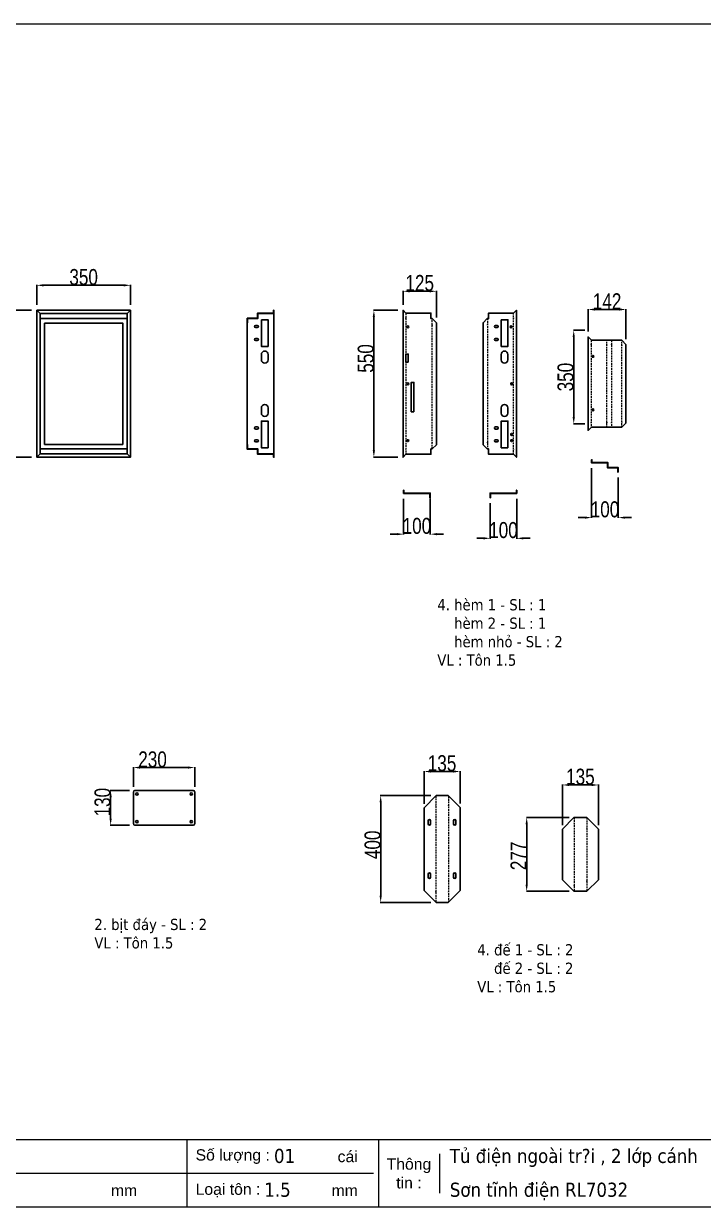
# Model space of a CAD drawing. Header units: inches. Extents: x 21 to 136330, y 8 to 58290.
# Drawn here: x 11163 to 13712, y 14680 to 19116 of the extents above; entities that cross this region are included whole.
import ezdxf
from ezdxf.enums import TextEntityAlignment as Align

# ---------------------------------------------------------------- set-up
doc = ezdxf.new("R2010")
doc.units = ezdxf.units.IN
doc.header["$MEASUREMENT"] = 0
doc.linetypes.add('HIDDEN', pattern=[9.525, 6.35, -3.175])
doc.layers.add('0 TĂNG CỨNG', color=7, linetype='Continuous', lineweight=15)
doc.layers.add('@.0.DM. NÉT ĐỨT', color=8, linetype='HIDDEN', lineweight=9)
doc.layers.add('@.0.DM. NÉT CHÍNH', color=7, linetype='Continuous')
doc.layers.add('@.DM. ĐIỂM DẤU', color=1, linetype='Continuous')
doc.layers.add('@.DM. KÍCH THƯỚC', color=8, linetype='Continuous', transparency=0.2)
doc.layers.add('@.DM. KÍCH THƯỚC @ 1', color=8, linetype='Continuous', transparency=0.2)
doc.styles.add('ARIAL', font='arial.ttf')
doc.styles.add('Note Text (ISO)', font='tahoma.ttf')
doc.styles.add('roman', font='roman.shx', dxfattribs={"width": 0.8})
doc.styles.add('Tahoma (Input Text)', font='tahoma.ttf')
doc.dimstyles.new('Kích thước Duy Mạnh', dxfattribs={"dimtxt": 30, "dimasz": 25, "dimexe": 1.25, "dimexo": 20, "dimtad": 1, "dimdec": 1, "dimtxsty": 'roman', "dimcen": 2.5, "dimclrd": 8, "dimclre": 8, "dimclrt": 2, "dimadec": 0, "dimazin": 0, "dimtfac": 1, "dimtdec": 1, "dimtix": 1, "dimtmove": 0, "dimatfit": 3, "dimfxl": 1, "dimtfillclr": 1, "dimarcsym": 0})

# ---------------------------------------------------------------- blocks, each defined once
blk = doc.blocks.new('*D1386')
at = {"layer": '@.DM. KÍCH THƯỚC', "color": 8, "lineweight": -2, "transparency": 16777216}
for p, q in [((11574.7, 16255.7), (11574.7, 16329)), ((11804.7, 16255.7), (11804.7, 16329))]:
    blk.add_line(p, q, dxfattribs=at)
at = {"layer": '@.DM. KÍCH THƯỚC', "lineweight": -2, "transparency": 16777216}
blk.add_line((11599.7, 16327.8), (11779.7, 16327.8), dxfattribs=at)
at = {"layer": '@.DM. KÍCH THƯỚC', "transparency": 16777216}
for points in [[(11599.7, 16331.9), (11599.7, 16323.6), (11574.7, 16327.8)], [(11779.7, 16331.9), (11779.7, 16323.6), (11804.7, 16327.8)]]:
    blk.add_solid(points, dxfattribs=at)
at = {"layer": 'Defpoints', "color": 0, "transparency": 16777216}
for p in [(11804.7, 16327.8), (11574.7, 16235.7), (11804.7, 16235.7)]:
    blk.add_point(p, dxfattribs=at)
at = {"layer": '@.DM. KÍCH THƯỚC', "color": 2, "transparency": 16777216, "insert": (11593, 16388.4), "char_height": 60, "attachment_point": 1, "style": 'roman'}
blk.add_mtext('230', dxfattribs=at)
blk = doc.blocks.new('*D1387')
at = {"layer": '@.DM. KÍCH THƯỚC', "color": 8, "lineweight": -2, "transparency": 16777216}
for p, q in [((11560.7, 16241.7), (11488.2, 16241.7)), ((11560.7, 16111.7), (11488.2, 16111.7))]:
    blk.add_line(p, q, dxfattribs=at)
at = {"layer": '@.DM. KÍCH THƯỚC', "lineweight": -2, "transparency": 16777216}
blk.add_line((11489.5, 16216.7), (11489.5, 16136.7), dxfattribs=at)
at = {"layer": '@.DM. KÍCH THƯỚC', "transparency": 16777216}
for points in [[(11485.3, 16216.7), (11493.6, 16216.7), (11489.5, 16241.7)], [(11485.3, 16136.7), (11493.6, 16136.7), (11489.5, 16111.7)]]:
    blk.add_solid(points, dxfattribs=at)
at = {"layer": 'Defpoints', "color": 0, "transparency": 16777216}
for p in [(11580.7, 16241.7), (11489.5, 16111.7), (11580.7, 16111.7)]:
    blk.add_point(p, dxfattribs=at)
at = {"layer": '@.DM. KÍCH THƯỚC', "color": 2, "transparency": 16777216, "insert": (11428.8, 16144.5), "char_height": 60, "attachment_point": 1, "rotation": 90, "style": 'roman'}
blk.add_mtext('130', dxfattribs=at)
blk = doc.blocks.new('*D1390')
at = {"layer": '@.DM. KÍCH THƯỚC', "color": 8, "lineweight": -2, "transparency": 16777216}
for p, q in [((12565.8, 18041.5), (12475.1, 18041.5)), ((12565.8, 17491.1), (12475.1, 17491.1))]:
    blk.add_line(p, q, dxfattribs=at)
at = {"layer": '@.DM. KÍCH THƯỚC', "lineweight": -2, "transparency": 16777216}
blk.add_line((12476.4, 17516.1), (12476.4, 18016.5), dxfattribs=at)
at = {"layer": '@.DM. KÍCH THƯỚC', "transparency": 16777216}
for points in [[(12472.2, 18016.5), (12480.5, 18016.5), (12476.4, 18041.5)], [(12472.2, 17516.1), (12480.5, 17516.1), (12476.4, 17491.1)]]:
    blk.add_solid(points, dxfattribs=at)
at = {"layer": 'Defpoints', "color": 0, "transparency": 16777216}
for p in [(12476.4, 18041.5), (12585.8, 18041.5), (12585.8, 17491.1)]:
    blk.add_point(p, dxfattribs=at)
at = {"layer": '@.DM. KÍCH THƯỚC', "color": 2, "transparency": 16777216, "insert": (12415.7, 17807.5), "char_height": 60, "attachment_point": 1, "rotation": 90, "style": 'roman'}
blk.add_mtext('550', dxfattribs=at)
blk = doc.blocks.new('*U394')
at = {"layer": '@.0.DM. NÉT CHÍNH', "color": 0}
blk.add_circle((0, 0), 3.5, dxfattribs=at)
blk = doc.blocks.new('*U395')
at = {"layer": '@.0.DM. NÉT CHÍNH', "color": 0, "linetype": 'ByBlock', "lineweight": -2, "transparency": 16777216}
blk.add_blockref('*U394', (0, 0), dxfattribs=at)
blk = doc.blocks.new('*U396')
at = {"layer": '@.0.DM. NÉT CHÍNH', "color": 0}
blk.add_circle((0, 0), 3.5, dxfattribs=at)
blk = doc.blocks.new('*U397')
at = {"layer": '@.0.DM. NÉT CHÍNH', "color": 0, "linetype": 'ByBlock', "lineweight": -2, "transparency": 16777216}
blk.add_blockref('*U396', (0, 0), dxfattribs=at)
blk = doc.blocks.new('*U398')
at = {"layer": '@.0.DM. NÉT CHÍNH', "color": 0}
blk.add_circle((0, 0), 3.5, dxfattribs=at)
blk = doc.blocks.new('*U399')
at = {"layer": '@.0.DM. NÉT CHÍNH', "color": 0, "linetype": 'ByBlock', "lineweight": -2, "transparency": 16777216}
blk.add_blockref('*U398', (0, 0), dxfattribs=at)
blk = doc.blocks.new('*U400')
at = {"layer": '@.0.DM. NÉT CHÍNH', "color": 0}
blk.add_circle((0, 0), 3.5, dxfattribs=at)
blk = doc.blocks.new('*U401')
at = {"layer": '@.0.DM. NÉT CHÍNH', "color": 0, "linetype": 'ByBlock', "lineweight": -2, "transparency": 16777216}
blk.add_blockref('*U400', (0, 0), dxfattribs=at)
blk = doc.blocks.new('*U402')
at = {"layer": '@.0.DM. NÉT CHÍNH', "color": 0}
blk.add_circle((0, 0), 3.5, dxfattribs=at)
blk = doc.blocks.new('*U403')
at = {"layer": '@.0.DM. NÉT CHÍNH', "color": 0, "linetype": 'ByBlock', "lineweight": -2, "transparency": 16777216}
for p in [(0, 200), (0, 0)]:
    blk.add_blockref('*U402', p, dxfattribs=at)
blk = doc.blocks.new('*D1414')
at = {"layer": '@.DM. KÍCH THƯỚC', "color": 8, "lineweight": -2, "transparency": 16777216}
for p, q in [((13267.6, 17966.5), (13224.6, 17966.5)), ((13267.6, 17616.1), (13224.6, 17616.1))]:
    blk.add_line(p, q, dxfattribs=at)
at = {"layer": '@.DM. KÍCH THƯỚC', "lineweight": -2, "transparency": 16777216}
blk.add_line((13225.8, 17941.5), (13225.8, 17641.1), dxfattribs=at)
at = {"layer": '@.DM. KÍCH THƯỚC', "transparency": 16777216}
for points in [[(13221.6, 17941.5), (13230, 17941.5), (13225.8, 17966.5)], [(13221.6, 17641.1), (13230, 17641.1), (13225.8, 17616.1)]]:
    blk.add_solid(points, dxfattribs=at)
at = {"layer": 'Defpoints', "color": 0, "transparency": 16777216}
for p in [(13287.6, 17966.5), (13225.8, 17616.1), (13287.6, 17616.1)]:
    blk.add_point(p, dxfattribs=at)
at = {"layer": '@.DM. KÍCH THƯỚC', "color": 2, "transparency": 16777216, "insert": (13195.2, 17791.3), "char_height": 60, "attachment_point": 5, "rotation": 90, "style": 'roman'}
blk.add_mtext('350', dxfattribs=at)
blk = doc.blocks.new('*D1415')
at = {"layer": '@.DM. KÍCH THƯỚC', "color": 8, "lineweight": -2, "transparency": 16777216}
for p, q in [((12585.8, 18061.5), (12585.8, 18114.1)), ((12710.7, 18015), (12710.7, 18114.1))]:
    blk.add_line(p, q, dxfattribs=at)
at = {"layer": '@.DM. KÍCH THƯỚC', "lineweight": -2, "transparency": 16777216}
blk.add_line((12610.8, 18112.9), (12685.7, 18112.9), dxfattribs=at)
at = {"layer": '@.DM. KÍCH THƯỚC', "transparency": 16777216}
for points in [[(12610.8, 18117), (12610.8, 18108.7), (12585.8, 18112.9)], [(12685.7, 18117), (12685.7, 18108.7), (12710.7, 18112.9)]]:
    blk.add_solid(points, dxfattribs=at)
at = {"layer": 'Defpoints', "color": 0, "transparency": 16777216}
for p in [(12710.7, 18112.9), (12585.8, 18041.5), (12710.7, 17995)]:
    blk.add_point(p, dxfattribs=at)
at = {"layer": '@.DM. KÍCH THƯỚC', "color": 2, "transparency": 16777216, "insert": (12648.3, 18143.5), "char_height": 60, "attachment_point": 5, "style": 'roman'}
blk.add_mtext('125', dxfattribs=at)
blk = doc.blocks.new('*D1416')
at = {"layer": '@.DM. KÍCH THƯỚC', "color": 8, "lineweight": -2, "transparency": 16777216}
for p, q in [((13279.9, 17961.5), (13279.9, 18045.8)), ((13421.7, 17933.8), (13421.7, 18045.8))]:
    blk.add_line(p, q, dxfattribs=at)
at = {"layer": '@.DM. KÍCH THƯỚC', "lineweight": -2, "transparency": 16777216}
blk.add_line((13304.9, 18044.5), (13396.7, 18044.5), dxfattribs=at)
at = {"layer": '@.DM. KÍCH THƯỚC', "transparency": 16777216}
for points in [[(13304.9, 18048.7), (13304.9, 18040.4), (13279.9, 18044.5)], [(13396.7, 18048.7), (13396.7, 18040.4), (13421.7, 18044.5)]]:
    blk.add_solid(points, dxfattribs=at)
at = {"layer": 'Defpoints', "color": 0, "transparency": 16777216}
for p in [(13421.7, 18044.5), (13279.9, 17941.5), (13421.7, 17913.8)]:
    blk.add_point(p, dxfattribs=at)
at = {"layer": '@.DM. KÍCH THƯỚC', "color": 2, "transparency": 16777216, "insert": (13350.8, 18075.2), "char_height": 60, "attachment_point": 5, "style": 'roman'}
blk.add_mtext('142', dxfattribs=at)
blk = doc.blocks.new('*D1417')
at = {"layer": '@.DM. KÍCH THƯỚC', "color": 8, "lineweight": -2, "transparency": 16777216}
for p, q in [((12587.8, 17335), (12587.8, 17201.3)), ((12687.8, 17336.2), (12687.8, 17201.3))]:
    blk.add_line(p, q, dxfattribs=at)
at = {"layer": '@.DM. KÍCH THƯỚC', "lineweight": -2, "transparency": 16777216}
for p, q in [((12562.8, 17202.5), (12537.8, 17202.5)), ((12712.8, 17202.5), (12737.8, 17202.5))]:
    blk.add_line(p, q, dxfattribs=at)
at = {"layer": '@.DM. KÍCH THƯỚC', "transparency": 16777216}
for points in [[(12562.8, 17206.7), (12562.8, 17198.4), (12587.8, 17202.5)], [(12712.8, 17206.7), (12712.8, 17198.4), (12687.8, 17202.5)]]:
    blk.add_solid(points, dxfattribs=at)
at = {"layer": 'Defpoints', "color": 0, "transparency": 16777216}
for p in [(12587.8, 17355), (12687.8, 17356.2), (12687.8, 17202.5)]:
    blk.add_point(p, dxfattribs=at)
at = {"layer": '@.DM. KÍCH THƯỚC', "color": 2, "transparency": 16777216, "insert": (12637.8, 17233.2), "char_height": 60, "attachment_point": 5, "style": 'roman'}
blk.add_mtext('100', dxfattribs=at)
blk = doc.blocks.new('*D1418')
at = {"layer": '@.DM. KÍCH THƯỚC', "color": 8, "lineweight": -2, "transparency": 16777216}
for p, q in [((12912.3, 17319.2), (12912.3, 17185.6)), ((13012.3, 17335), (13012.3, 17185.6))]:
    blk.add_line(p, q, dxfattribs=at)
at = {"layer": '@.DM. KÍCH THƯỚC', "lineweight": -2, "transparency": 16777216}
for p, q in [((12887.3, 17186.9), (12862.3, 17186.9)), ((13037.3, 17186.9), (13062.3, 17186.9))]:
    blk.add_line(p, q, dxfattribs=at)
at = {"layer": '@.DM. KÍCH THƯỚC', "transparency": 16777216}
for points in [[(12887.3, 17191.1), (12887.3, 17182.7), (12912.3, 17186.9)], [(13037.3, 17191.1), (13037.3, 17182.7), (13012.3, 17186.9)]]:
    blk.add_solid(points, dxfattribs=at)
at = {"layer": 'Defpoints', "color": 0, "transparency": 16777216}
for p in [(13012.3, 17355), (12912.3, 17339.2), (13012.3, 17186.9)]:
    blk.add_point(p, dxfattribs=at)
at = {"layer": '@.DM. KÍCH THƯỚC', "color": 2, "transparency": 16777216, "insert": (12962.3, 17217.5), "char_height": 60, "attachment_point": 5, "style": 'roman'}
blk.add_mtext('100', dxfattribs=at)
blk = doc.blocks.new('*D1419')
at = {"layer": '@.DM. KÍCH THƯỚC', "color": 8, "lineweight": -2, "transparency": 16777216}
for p, q in [((13292.9, 17449.4), (13292.9, 17263.3)), ((13392.9, 17414.8), (13392.9, 17263.3))]:
    blk.add_line(p, q, dxfattribs=at)
at = {"layer": '@.DM. KÍCH THƯỚC', "lineweight": -2, "transparency": 16777216}
for p, q in [((13267.9, 17264.6), (13242.9, 17264.6)), ((13417.9, 17264.6), (13442.9, 17264.6))]:
    blk.add_line(p, q, dxfattribs=at)
at = {"layer": '@.DM. KÍCH THƯỚC', "transparency": 16777216}
for points in [[(13267.9, 17268.7), (13267.9, 17260.4), (13292.9, 17264.6)], [(13417.9, 17268.7), (13417.9, 17260.4), (13392.9, 17264.6)]]:
    blk.add_solid(points, dxfattribs=at)
at = {"layer": 'Defpoints', "color": 0, "transparency": 16777216}
for p in [(13292.9, 17469.4), (13392.9, 17434.8), (13392.9, 17264.6)]:
    blk.add_point(p, dxfattribs=at)
at = {"layer": '@.DM. KÍCH THƯỚC', "color": 2, "transparency": 16777216, "insert": (13342.9, 17295.2), "char_height": 60, "attachment_point": 5, "style": 'roman'}
blk.add_mtext('100', dxfattribs=at)
blk = doc.blocks.new('*D1420')
at = {"layer": '@.DM. KÍCH THƯỚC', "color": 8, "lineweight": -2, "transparency": 16777216}
for p, q in [((11213, 18061.6), (11213, 18136.5)), ((11563.5, 18061.6), (11563.5, 18136.5))]:
    blk.add_line(p, q, dxfattribs=at)
at = {"layer": '@.DM. KÍCH THƯỚC', "lineweight": -2, "transparency": 16777216}
blk.add_line((11238, 18135.2), (11538.5, 18135.2), dxfattribs=at)
at = {"layer": '@.DM. KÍCH THƯỚC', "transparency": 16777216}
for points in [[(11238, 18139.4), (11238, 18131.1), (11213, 18135.2)], [(11538.5, 18139.4), (11538.5, 18131.1), (11563.5, 18135.2)]]:
    blk.add_solid(points, dxfattribs=at)
at = {"layer": 'Defpoints', "color": 0, "transparency": 16777216}
for p in [(11563.5, 18135.2), (11213, 18041.6), (11563.5, 18041.6)]:
    blk.add_point(p, dxfattribs=at)
at = {"layer": '@.DM. KÍCH THƯỚC', "color": 2, "transparency": 16777216, "insert": (11388.2, 18165.8), "char_height": 60, "attachment_point": 5, "style": 'roman'}
blk.add_mtext('350', dxfattribs=at)
blk = doc.blocks.new('*D1421')
at = {"layer": '@.DM. KÍCH THƯỚC', "color": 8, "lineweight": -2, "transparency": 16777216}
for p, q in [((11192.9, 18041.5), (11102.3, 18041.5)), ((11192.9, 17491.1), (11102.3, 17491.1))]:
    blk.add_line(p, q, dxfattribs=at)
at = {"layer": '@.DM. KÍCH THƯỚC', "lineweight": -2, "transparency": 16777216}
blk.add_line((11103.6, 18016.5), (11103.6, 17516.1), dxfattribs=at)
at = {"layer": '@.DM. KÍCH THƯỚC', "transparency": 16777216}
for points in [[(11099.4, 18016.5), (11107.7, 18016.5), (11103.6, 18041.5)], [(11099.4, 17516.1), (11107.7, 17516.1), (11103.6, 17491.1)]]:
    blk.add_solid(points, dxfattribs=at)
at = {"layer": 'Defpoints', "color": 0, "transparency": 16777216}
for p in [(11212.9, 18041.5), (11103.6, 17491.1), (11212.9, 17491.1)]:
    blk.add_point(p, dxfattribs=at)
at = {"layer": '@.DM. KÍCH THƯỚC', "color": 2, "transparency": 16777216, "insert": (11072.9, 17766.3), "char_height": 60, "attachment_point": 5, "rotation": 90, "style": 'roman'}
blk.add_mtext('550', dxfattribs=at)
blk = doc.blocks.new('*D1426')
at = {"layer": '@.DM. KÍCH THƯỚC', "color": 8, "lineweight": -2, "transparency": 16777216}
for p, q in [((12690, 16222.5), (12500.6, 16222.5)), ((12690, 15822.5), (12500.6, 15822.5))]:
    blk.add_line(p, q, dxfattribs=at)
at = {"layer": '@.DM. KÍCH THƯỚC', "lineweight": -2, "transparency": 16777216}
blk.add_line((12501.9, 15847.5), (12501.9, 16197.5), dxfattribs=at)
at = {"layer": '@.DM. KÍCH THƯỚC', "transparency": 16777216}
for points in [[(12497.7, 16197.5), (12506, 16197.5), (12501.9, 16222.5)], [(12497.7, 15847.5), (12506, 15847.5), (12501.9, 15822.5)]]:
    blk.add_solid(points, dxfattribs=at)
at = {"layer": 'Defpoints', "color": 0, "transparency": 16777216}
for p in [(12501.9, 16222.5), (12710, 16222.5), (12710, 15822.5)]:
    blk.add_point(p, dxfattribs=at)
at = {"layer": '@.DM. KÍCH THƯỚC', "color": 2, "transparency": 16777216, "insert": (12441.3, 15984.6), "char_height": 60, "attachment_point": 1, "rotation": 90, "style": 'roman'}
blk.add_mtext('400', dxfattribs=at)
blk = doc.blocks.new('*D1427')
at = {"layer": '@.DM. KÍCH THƯỚC', "color": 8, "lineweight": -2, "transparency": 16777216}
for p, q in [((13208.7, 16140.6), (13048.1, 16140.6)), ((13208.7, 15864), (13048.1, 15864))]:
    blk.add_line(p, q, dxfattribs=at)
at = {"layer": '@.DM. KÍCH THƯỚC', "lineweight": -2, "transparency": 16777216}
blk.add_line((13049.4, 16115.6), (13049.4, 15889), dxfattribs=at)
at = {"layer": '@.DM. KÍCH THƯỚC', "transparency": 16777216}
for points in [[(13045.2, 16115.6), (13053.5, 16115.6), (13049.4, 16140.6)], [(13045.2, 15889), (13053.5, 15889), (13049.4, 15864)]]:
    blk.add_solid(points, dxfattribs=at)
at = {"layer": 'Defpoints', "color": 0, "transparency": 16777216}
for p in [(13228.7, 16140.6), (13049.4, 15864), (13228.7, 15864)]:
    blk.add_point(p, dxfattribs=at)
at = {"layer": '@.DM. KÍCH THƯỚC', "color": 2, "transparency": 16777216, "insert": (12988.8, 15943.1), "char_height": 60, "attachment_point": 1, "rotation": 90, "style": 'roman'}
blk.add_mtext('277', dxfattribs=at)
blk = doc.blocks.new('*D1422')
at = {"layer": '@.DM. KÍCH THƯỚC', "color": 8, "lineweight": -2, "transparency": 16777216}
for p, q in [((12664.6, 16192.4), (12664.6, 16314.2)), ((12799.4, 16192.5), (12799.4, 16314.2))]:
    blk.add_line(p, q, dxfattribs=at)
at = {"layer": '@.DM. KÍCH THƯỚC', "lineweight": -2, "transparency": 16777216}
blk.add_line((12774.4, 16313), (12689.6, 16313), dxfattribs=at)
at = {"layer": '@.DM. KÍCH THƯỚC', "transparency": 16777216}
for points in [[(12689.6, 16317.2), (12689.6, 16308.8), (12664.6, 16313)], [(12774.4, 16317.2), (12774.4, 16308.8), (12799.4, 16313)]]:
    blk.add_solid(points, dxfattribs=at)
at = {"layer": 'Defpoints', "color": 0, "transparency": 16777216}
for p in [(12664.6, 16313), (12664.6, 16172.4), (12799.4, 16172.5)]:
    blk.add_point(p, dxfattribs=at)
at = {"layer": '@.DM. KÍCH THƯỚC', "color": 2, "transparency": 16777216, "insert": (12732, 16343.6), "char_height": 60, "attachment_point": 5, "style": 'roman'}
blk.add_mtext('135', dxfattribs=at)
blk = doc.blocks.new('*D1423')
at = {"layer": '@.DM. KÍCH THƯỚC', "color": 8, "lineweight": -2, "transparency": 16777216}
for p, q in [((13183.3, 16112.2), (13183.3, 16263.7)), ((13318.1, 16112.2), (13318.1, 16263.7))]:
    blk.add_line(p, q, dxfattribs=at)
at = {"layer": '@.DM. KÍCH THƯỚC', "lineweight": -2, "transparency": 16777216}
blk.add_line((13208.3, 16262.5), (13293.1, 16262.5), dxfattribs=at)
at = {"layer": '@.DM. KÍCH THƯỚC', "transparency": 16777216}
for points in [[(13208.3, 16266.6), (13208.3, 16258.3), (13183.3, 16262.5)], [(13293.1, 16266.6), (13293.1, 16258.3), (13318.1, 16262.5)]]:
    blk.add_solid(points, dxfattribs=at)
at = {"layer": 'Defpoints', "color": 0, "transparency": 16777216}
for p in [(13318.1, 16262.5), (13183.3, 16092.2), (13318.1, 16092.2)]:
    blk.add_point(p, dxfattribs=at)
at = {"layer": '@.DM. KÍCH THƯỚC', "color": 2, "transparency": 16777216, "insert": (13250.7, 16293.1), "char_height": 60, "attachment_point": 5, "style": 'roman'}
blk.add_mtext('135', dxfattribs=at)
blk = doc.blocks.new('KHUNG KT1')
at = {"color": 7}
for p, q in [((7128, -4752), (0, -4752)), ((4052.8, -4752), (4052.8, -5040)), ((4868.8, -4752), (4868.8, -5040)), ((5128.7, -4812), (5128.7, -4980)), ((4848, -4896), (0, -4896))]:
    blk.add_line(p, q, dxfattribs=at)
blk.add_lwpolyline([(0, 0), (7128, 0), (7128, -5040), (0, -5040)], close=True, dxfattribs=at)
at = {"color": 2, "char_height": 48, "style": 'ARIAL'}
for s, insert, width, attachment_point in [('  Số lượng :', (4052.8, -4824), 2202.321, 4), ('cái', (4695, -4824), 2202.321, 4), ('Thông\\Ptin :', (4998.8, -4896), 259.945, 5), ('  Loại tôn :', (4052.8, -4968), 2202.321, 4), ('mm', (3729.5, -4968), 2202.321, 4), ('mm', (4669.3, -4968), 2202.321, 4)]:
    blk.add_mtext(s, dxfattribs=dict(at, insert=insert, width=width, attachment_point=attachment_point))
at = {"color": 1, "style": 'Tahoma (Input Text)', "flags": 8}
for tag, p in [('#03', (1514.7, -4846.3)), ('#01', (328.9, -4851.1)), ('#05', (2819, -4851.1)), ('#07', (4424, -4851.1)), ('#09', (5172.9, -4851.1)), ('#02', (189.8, -4995.1)), ('#04', (1755.3, -4995.1)), ('#06', (2727.8, -4995.1)), ('#08', (4382.7, -4995.1)), ('#10', (5172.9, -4995.1))]:
    blk.add_attdef(tag, p, '', height=60, dxfattribs=at)
blk.add_attdef('#11', text='', height=60, dxfattribs=at).set_placement((6996, -4961.6), align=Align.CENTER)
at = {"layer": '0 TĂNG CỨNG', "color": 1, "style": 'ARIAL'}
blk.add_attdef('#12', (852.8, -4987.6), '', height=60, dxfattribs=at)

msp = doc.modelspace()

# ---------------------------------------------------------------- linework, layer by layer
at = {"layer": '@.0.DM. NÉT CHÍNH', "color": 0}
for p, q in [((11224.9401, 18029.6137), (11212.9401, 18041.543)), ((11551.5401, 18029.6137), (11563.4694, 18041.6137)), ((12101.7226, 18029.6137), (12101.7226, 17503.0137)), ((12001.7226, 17995.0137), (12001.7226, 17537.6137)), ((11212.9401, 17491.0137), (11224.9401, 17503.0137)), ((11563.5401, 17491.0137), (11551.5401, 17503.0137)), ((11580.7349, 16241.6882), (11798.7349, 16241.6882)), ((11574.7349, 16117.6882), (11574.7349, 16235.6882)), ((11804.7349, 16235.6882), (11804.7349, 16117.6882)), ((11798.7349, 16111.6882), (11580.7349, 16111.6882))]:
    msp.add_line(p, q, dxfattribs=at)
at = {"layer": '@.0.DM. NÉT CHÍNH'}
for p, q in [((12664.5763, 16177.4097), (12709.647, 16222.4804)), ((12709.647, 16222.4804), (12754.3621, 16222.4804)), ((12754.3621, 16222.4804), (12799.3621, 16177.4804)), ((12664.5763, 15867.5511), (12664.5763, 16177.4097)), ((12799.3621, 16177.4804), (12799.3621, 15867.4804)), ((13183.2695, 16097.2408), (13226.6402, 16140.6115)), ((13226.6402, 16140.6115), (13274.7553, 16140.6115)), ((13274.7553, 16140.6115), (13318.0553, 16097.3115)), ((13183.2695, 15907.3822), (13183.2695, 16097.2408)), ((13318.0553, 16097.3115), (13318.0553, 15907.3115)), ((13226.6402, 15864.0115), (13183.2695, 15907.3822)), ((13318.0553, 15907.3115), (13274.7553, 15864.0115)), ((12709.647, 15822.4804), (12664.5763, 15867.5511)), ((12799.3621, 15867.4804), (12754.3621, 15822.4804)), ((13274.7553, 15864.0115), (13226.6402, 15864.0115)), ((12754.3621, 15822.4804), (12709.647, 15822.4804))]:
    msp.add_line(p, q, dxfattribs=at)
at = {"layer": '@.0.DM. NÉT CHÍNH', "color": 1}
for p, q in [((12708.2727, 16186.6698), (12708.2727, 16185.1698)), ((12755.6657, 16185.6438), (12755.6657, 16184.1438)), ((13226.9659, 16120.2276), (13226.9659, 16118.7276)), ((13274.3589, 16102.2216), (13274.3589, 16100.7216)), ((13226.9659, 15886.1468), (13226.9659, 15884.6468)), ((13274.3589, 15902.754), (13274.3589, 15901.254)), ((12708.2727, 15862.7725), (12708.2727, 15861.2725)), ((12755.6657, 15861.6396), (12755.6657, 15860.1396))]:
    msp.add_line(p, q, dxfattribs=at)
at = {"layer": '@.0.DM. NÉT CHÍNH', "color": 4}
for points in [[(11212.9401, 18041.6137), (11563.5401, 18041.6137), (11563.5401, 17491.0137), (11212.9401, 17491.0137)], [(11224.9401, 18029.6137), (11551.5401, 18029.6137), (11551.5401, 17503.0137), (11224.9401, 17503.0137)], [(11224.9401, 18010.8137), (11551.5401, 18010.8137), (11551.5401, 17521.8137), (11224.9401, 17521.8137)], [(11241.9401, 17993.8137), (11534.5401, 17993.8137), (11534.5401, 17538.8137), (11241.9401, 17538.8137)]]:
    msp.add_lwpolyline(points, close=True, dxfattribs=at)
at = {"layer": '@.0.DM. NÉT CHÍNH', "color": 0}
for points in [[(12002.9226, 17995.0137), (12002.9226, 18010.8137), (12041.7226, 18010.8137), (12041.7226, 18029.6137), (12101.7226, 18029.6137), (12101.7226, 18041.6137), (12100.5226, 18041.6137), (12100.5226, 18030.8137), (12040.5226, 18030.8137), (12040.5226, 18012.0137), (12001.7226, 18012.0137), (12001.7226, 17995.0137)], [(12694.944, 17521.8845), (12690.359, 17521.8845), (12690.359, 17501.8137), (12596.574, 17501.8137), (12585.8447, 17491.0845), (12585.8447, 18041.543), (12596.574, 18030.8137), (12690.359, 18030.8137), (12690.359, 18010.743), (12694.944, 18010.743), (12710.6733, 17995.0137), (12710.6733, 17537.6137)], [(12886.0604, 17537.6137), (12886.0604, 17995.0137), (12901.7897, 18010.743), (12906.3747, 18010.743), (12906.3747, 18030.8137), (13000.1598, 18030.8137), (13010.8891, 18041.543), (13010.8891, 17491.0845), (13000.1598, 17501.8137), (12906.3747, 17501.8137), (12906.3747, 17521.8845), (12901.7897, 17521.8845)], [(12054.7226, 18006.3137), (12079.7226, 18006.3137), (12079.7226, 17906.3137), (12054.7226, 17906.3137)], [(12953.9747, 18006.3137), (12978.9747, 18006.3137), (12978.9747, 17906.3137), (12953.9747, 17906.3137)], [(13421.7497, 17913.8137), (13421.7497, 17618.8137), (13406.0204, 17603.0845), (13351.321, 17603.0845), (13348.6067, 17603.2137), (13292.0216, 17603.2137), (13279.8923, 17591.0845), (13279.8923, 17941.543), (13292.0216, 17929.4137), (13348.6067, 17929.4137), (13351.321, 17929.543), (13406.0204, 17929.543)], [(12626.759, 17661.3137), (12616.759, 17661.3137), (12616.759, 17771.3137), (12626.759, 17771.3137)], [(12079.7226, 17526.3137), (12054.7226, 17526.3137), (12054.7226, 17626.3137), (12079.7226, 17626.3137)], [(12978.9747, 17526.3137), (12953.9747, 17526.3137), (12953.9747, 17626.3137), (12978.9747, 17626.3137)], [(12001.7226, 17537.6137), (12001.7226, 17520.6137), (12040.5226, 17520.6137), (12040.5226, 17501.8137), (12100.5226, 17501.8137), (12100.5226, 17491.0137), (12101.7226, 17491.0137), (12101.7226, 17503.0137), (12041.7226, 17503.0137), (12041.7226, 17521.8137), (12002.9226, 17521.8137), (12002.9226, 17537.6137)], [(13392.9176, 17434.8358), (13392.9176, 17451.8358), (13354.1176, 17451.8358), (13354.1176, 17470.6358), (13294.1176, 17470.6358), (13294.1176, 17481.4358), (13292.9176, 17481.4358), (13292.9176, 17469.4358), (13352.9176, 17469.4358), (13352.9176, 17450.6358), (13391.7176, 17450.6358), (13391.7176, 17434.8358)], [(12609.7998, 17355.021), (12587.7998, 17355.021), (12587.7998, 17367.021), (12588.9998, 17367.021), (12588.9998, 17356.221), (12609.7998, 17356.221), (12634.7998, 17356.221), (12687.7998, 17356.221), (12687.7998, 17339.221), (12686.5998, 17339.221), (12686.5998, 17355.021), (12634.7998, 17355.021)], [(12990.2563, 17355.021), (13012.2563, 17355.021), (13012.2563, 17367.021), (13011.0563, 17367.021), (13011.0563, 17356.221), (12990.2563, 17356.221), (12965.2563, 17356.221), (12912.2563, 17356.221), (12912.2563, 17339.221), (12913.4563, 17339.221), (12913.4563, 17355.021), (12965.2563, 17355.021)]]:
    msp.add_lwpolyline(points, close=True, dxfattribs=at)
for points in [[(12039.2226, 17976.5637), (12033.2226, 17976.5637, -1), (12033.2226, 17984.5637), (12039.2226, 17984.5637, -1)], [(12938.4747, 17976.5637), (12932.4747, 17976.5637, -1), (12932.4747, 17984.5637), (12938.4747, 17984.5637, -1)], [(12039.2226, 17928.0637), (12033.2226, 17928.0637, -1), (12033.2226, 17936.0637), (12039.2226, 17936.0637, -1)], [(12938.4747, 17928.0637), (12932.4747, 17928.0637, -1), (12932.4747, 17936.0637), (12938.4747, 17936.0637, -1)], [(12079.7226, 17876.3137), (12079.7226, 17856.3137, -1), (12054.7226, 17856.3137), (12054.7226, 17876.3137, -1)], [(12978.9747, 17876.3137), (12978.9747, 17856.3137, -1), (12953.9747, 17856.3137), (12953.9747, 17876.3137, -1)], [(12054.7226, 17656.3137), (12054.7226, 17676.3137, -1), (12079.7226, 17676.3137), (12079.7226, 17656.3137, -1)], [(12953.9747, 17656.3137), (12953.9747, 17676.3137, -1), (12978.9747, 17676.3137), (12978.9747, 17656.3137, -1)], [(12039.2226, 17596.5637), (12033.2226, 17596.5637, -1), (12033.2226, 17604.5637), (12039.2226, 17604.5637, -1)], [(12938.4747, 17596.5637), (12932.4747, 17596.5637, -1), (12932.4747, 17604.5637), (12938.4747, 17604.5637, -1)], [(12039.2226, 17548.0637), (12033.2226, 17548.0637, -1), (12033.2226, 17556.0637), (12039.2226, 17556.0637, -1)], [(12938.4747, 17548.0637), (12932.4747, 17548.0637, -1), (12932.4747, 17556.0637), (12938.4747, 17556.0637, -1)]]:
    msp.add_lwpolyline(points, format="xyb", close=True, dxfattribs=at)
at = {"layer": '@.0.DM. NÉT CHÍNH', "color": 2}
msp.add_lwpolyline([(12605.0638, 17847.5128), (12595.6469, 17847.5128), (12595.6469, 17877.5128), (12605.0638, 17877.5128)], close=True, dxfattribs=at)
for points in [[(12689.0763, 16122.4804), (12689.0763, 16116.4804, -1), (12680.0763, 16116.4804), (12680.0763, 16122.4804), (12680.0763, 16128.4804, -1), (12689.0763, 16128.4804)], [(12783.8621, 16116.4804, -1), (12774.8621, 16116.4804), (12774.8621, 16122.4804), (12774.8621, 16128.4804, -1), (12783.8621, 16128.4804), (12783.8621, 16122.4804)], [(12689.0763, 15922.4804), (12689.0763, 15916.4804, -1), (12680.0763, 15916.4804), (12680.0763, 15922.4804), (12680.0763, 15928.4804, -1), (12689.0763, 15928.4804)], [(12783.8621, 15916.4804, -1), (12774.8621, 15916.4804), (12774.8621, 15922.4804), (12774.8621, 15928.4804, -1), (12783.8621, 15928.4804), (12783.8621, 15922.4804)]]:
    msp.add_lwpolyline(points, format="xyb", close=True, dxfattribs=at)
at = {"layer": '@.0.DM. NÉT CHÍNH', "color": 0}
for centre, radius in [((12603.759, 17979.543), 3.5), ((12990.6191, 17979.543), 3.5), ((12603.759, 17766.3137), 3.5), ((12992.9747, 17766.3137), 3.5), ((12992.9747, 17576.3137), 3.5), ((12603.759, 17553.0845), 3.5), ((12992.9747, 17553.0845), 3.5), ((11587.7349, 16228.6882), 4.5), ((11791.7349, 16228.6882), 4.5), ((11587.7349, 16124.6882), 4.5), ((11791.7349, 16124.6882), 4.5)]:
    msp.add_circle(centre, radius, dxfattribs=at)
for centre, start, end in [((11580.7349, 16235.6882), 90, 180), ((11798.7349, 16235.6882), 0, 90), ((11580.7349, 16117.6882), 180, 270), ((11798.7349, 16117.6882), 270, 0)]:
    msp.add_arc(centre, 6, start, end, dxfattribs=at)
at = {"layer": '@.0.DM. NÉT ĐỨT'}
for p, q in [((12596.8018, 18030.8813), (12596.8018, 17501.7462)), ((12999.9319, 17501.7462), (12999.9319, 18030.8813)), ((12694.7162, 17521.8845), (12694.7162, 18010.743)), ((12902.0176, 18010.743), (12902.0176, 17521.8845)), ((13290.8495, 17929.4137), (13290.8495, 17603.2137)), ((13349.9638, 17603.1491), (13349.9638, 17929.4784)), ((13367.8782, 17929.543), (13367.8782, 17603.0845)), ((13405.7925, 17603.0845), (13405.7925, 17929.543)), ((12708.2727, 16221.2557), (12708.2727, 15823.7051)), ((12755.6657, 16219.4804), (12755.6657, 15825.4804)), ((13226.9659, 16139.9262), (13226.9659, 15864.6969)), ((13274.3589, 16139.3115), (13274.3589, 15865.3115))]:
    msp.add_line(p, q, dxfattribs=at)
at = {"layer": '@.DM. ĐIỂM DẤU'}
for p, q in [((12596.8018, 18013.4114), (12596.8018, 18011.4114)), ((12999.9319, 18013.3153), (12999.9319, 18011.3153)), ((12694.7162, 17986.9069), (12694.7162, 17984.9069)), ((12902.0176, 17987.839), (12902.0176, 17985.839)), ((13290.8495, 17913.9417), (13290.8495, 17911.9417)), ((13349.9638, 17912.3811), (13349.9638, 17910.3811)), ((13367.8782, 17913.9417), (13367.8782, 17911.9417)), ((13405.7925, 17911.4447), (13405.7925, 17909.4447)), ((13290.8495, 17618.6858), (13290.8495, 17620.6858)), ((13349.9638, 17620.2464), (13349.9638, 17622.2464)), ((13367.8782, 17618.6858), (13367.8782, 17620.6858)), ((13405.7925, 17621.1827), (13405.7925, 17623.1827)), ((12694.7162, 17545.7206), (12694.7162, 17547.7206)), ((12902.0176, 17544.7885), (12902.0176, 17546.7885)), ((12596.8018, 17519.2161), (12596.8018, 17521.2161)), ((12999.9319, 17519.3122), (12999.9319, 17521.3122))]:
    msp.add_line(p, q, dxfattribs=at)

# ---------------------------------------------------------------- block references
at = {"layer": '0 TĂNG CỨNG', "color": 1}
ref = msp.add_blockref('KHUNG KT1', (8207.9315, 19115.7969), dxfattribs=dict(at, xscale=0.8802084669719292, yscale=0.8802084669719292, zscale=0.8802084669719292))
ref.add_attrib('#07', '01', (12101.9868, 14845.8524), dxfattribs={"layer": '0', "color": 1, "height": 52.81251, "style": 'Tahoma (Input Text)'})
ref.add_attrib('#08', '1.5', (12065.5805, 14719.1024), dxfattribs={"layer": '0', "color": 1, "height": 52.81251, "style": 'Tahoma (Input Text)'})
ref.add_attrib('#10', 'Sơn tĩnh điện RL7032', (12761.1619, 14719.1024), dxfattribs={"layer": '0', "color": 1, "height": 52.812508, "style": 'Tahoma (Input Text)'})
ref.add_attrib('#09', 'Tủ điện ngoài tr?i , 2 lớp cánh', (12761.1619, 14845.8524), dxfattribs={"layer": '0', "color": 1, "height": 52.812508, "style": 'Tahoma (Input Text)'})
at = {"layer": '@.0.DM. NÉT CHÍNH', "color": 1}
for name, p in [('*U403', (13297.8067, 17668.8129)), ('*U395', (12603.759, 17766.3137)), ('*U397', (12992.9747, 17766.3137))]:
    msp.add_blockref(name, p, dxfattribs=at)
at = {"layer": '@.0.DM. NÉT CHÍNH', "color": 1, "xscale": -1, "rotation": 180}
for name, p in [('*U399', (12603.759, 17766.3137)), ('*U401', (12992.9747, 17766.3137))]:
    msp.add_blockref(name, p, dxfattribs=at)

# ---------------------------------------------------------------- texts
at = {"layer": '@.0.DM. NÉT CHÍNH', "color": 2, "char_height": 41.999999, "width": 551.411705, "attachment_point": 1, "line_spacing_factor": 0.987884, "style": 'Note Text (ISO)'}
for s, insert in [('4. hèm 1 - SL : 1\\P    hèm 2 - SL : 1\\P    hèm nhỏ - SL : 2\\PVL : Tôn 1.5', (12714.3161, 16959.0015)), ('2. bịt đáy - SL : 2\\PVL : Tôn 1.5', (11428.3869, 15760.8762)), ('4. đế 1 - SL : 2\\P    đế 2 - SL : 2\\PVL : Tôn 1.5', (12864.0567, 15665.791))]:
    msp.add_mtext(s, dxfattribs=dict(at, insert=insert))

# ---------------------------------------------------------------- dimensions: what is measured, and where the dimension line sits
at = {"layer": '@.DM. KÍCH THƯỚC @ 1', "color": 0}
for base, p1, p2, override, picture, middle in [((11563.4694, 18135.224), (11212.9885, 18041.6137), (11563.4694, 18041.6137), {"dimscale": 1, "dimtxt": 60, "dimdec": 0, "dimclrd": 256, "dimtdec": 0, "dimtix": 1, "dimtofl": 1, "dimtmove": 0, "dimatfit": 3}, '*D1420', (11388.229, 18165.849)), ((12710.6733, 18112.8706), (12585.8447, 18041.543), (12710.6733, 17995.0137), {"dimscale": 1, "dimtxt": 60, "dimdec": 0, "dimclrd": 256, "dimtdec": 0, "dimtix": 1, "dimtofl": 0, "dimtmove": 0, "dimatfit": 1}, '*D1415', (12648.259, 18143.4956)), ((13421.7497, 18044.5334), (13279.8923, 17941.543), (13421.7497, 17913.8137), {"dimscale": 1, "dimtxt": 60, "dimdec": 0, "dimclrd": 256, "dimtdec": 0, "dimtix": 1, "dimtofl": 0, "dimtmove": 0, "dimatfit": 1}, '*D1416', (13350.821, 18075.1584)), ((13392.9176, 17264.5721), (13292.9176, 17469.4358), (13392.9176, 17434.8358), {"dimscale": 1, "dimtxt": 60, "dimdec": 0, "dimclrd": 256, "dimtdec": 0, "dimtix": 1, "dimtofl": 0, "dimtmove": 0, "dimatfit": 1}, '*D1419', (13342.9176, 17295.1971)), ((12687.7998, 17202.5478), (12587.7998, 17355.021), (12687.7998, 17356.221), {"dimscale": 1, "dimtxt": 60, "dimdec": 0, "dimclrd": 256, "dimtdec": 0, "dimtix": 1, "dimtofl": 0, "dimtmove": 0, "dimatfit": 1}, '*D1417', (12637.7998, 17233.1728)), ((13012.2563, 17186.8969), (12912.2563, 17339.221), (13012.2563, 17355.021), {"dimscale": 1, "dimtxt": 60, "dimdec": 0, "dimclrd": 256, "dimtdec": 0, "dimtix": 1, "dimtofl": 0, "dimtmove": 0, "dimatfit": 1}, '*D1418', (12962.2563, 17217.5219)), ((12664.5763, 16312.9995), (12799.3621, 16172.4804), (12664.5763, 16172.4097), {"dimscale": 1, "dimtxt": 60, "dimdec": 0, "dimclrd": 256, "dimtdec": 0, "dimtix": 1, "dimtofl": 0, "dimtmove": 0, "dimatfit": 1}, '*D1422', (12731.9692, 16343.6245)), ((13318.0553, 16262.4611), (13183.2695, 16092.2408), (13318.0553, 16092.2408), {"dimscale": 1, "dimtxt": 60, "dimdec": 0, "dimclrd": 256, "dimtdec": 0, "dimtix": 1, "dimtofl": 0, "dimtmove": 0, "dimatfit": 1}, '*D1423', (13250.6624, 16293.0861))]:
    dim = msp.add_linear_dim(base=base, p1=p1, p2=p2, dimstyle='Kích thước Duy Mạnh', override=override, dxfattribs=at)
    dim.commit()
    dim.dimension.update_dxf_attribs({"geometry": picture, "text_midpoint": middle})
for base, p1, p2, override, picture, middle in [((11103.5556, 17491.1182), (11212.9401, 18041.543), (11212.9401, 17491.1182), {"dimscale": 1, "dimtxt": 60, "dimdec": 0, "dimclrd": 256, "dimtdec": 0, "dimtix": 1, "dimtofl": 1, "dimtmove": 0, "dimatfit": 3}, '*D1421', (11072.9306, 17766.3306)), ((13225.8032, 17616.0845), (13287.6458, 17966.543), (13287.6458, 17616.0845), {"dimscale": 1, "dimtxt": 60, "dimdec": 0, "dimclrd": 256, "dimtdec": 0, "dimtix": 1, "dimtofl": 0, "dimtmove": 0, "dimatfit": 1}, '*D1414', (13195.1782, 17791.3137))]:
    dim = msp.add_linear_dim(base=base, p1=p1, p2=p2, angle=90, dimstyle='Kích thước Duy Mạnh', override=override, dxfattribs=at)
    dim.commit()
    dim.dimension.update_dxf_attribs({"geometry": picture, "text_midpoint": middle})
for base, p1, p2, angle, override, picture, middle in [((12476.3703, 18041.543), (12585.8447, 17491.0845), (12585.8447, 18041.543), 90, {"dimscale": 1, "dimtxt": 60, "dimdec": 0, "dimclrd": 256, "dimtdec": 0, "dimtix": 1, "dimtofl": 0, "dimtmove": 0, "dimatfit": 1}, '*D1390', (12476.3703, 17869.2557)), ((11489.4673, 16111.6882), (11580.7349, 16241.6882), (11580.7349, 16111.6882), 270, {"dimscale": 1, "dimtxt": 60, "dimdec": 0, "dimclrd": 256, "dimtdec": 0, "dimtix": 1, "dimtofl": 1, "dimtmove": 0, "dimatfit": 1}, '*D1387', (11489.4673, 16201.6882)), ((12501.8768, 16222.4804), (12709.9692, 15822.4804), (12709.9692, 16222.4804), 270, {"dimscale": 1, "dimtxt": 60, "dimdec": 0, "dimclrd": 256, "dimtdec": 0, "dimtix": 1, "dimtofl": 0, "dimtmove": 0, "dimatfit": 1}, '*D1426', (12501.8768, 16046.3255)), ((13049.3774, 15864.0115), (13228.6624, 16140.6115), (13228.6624, 15864.0115), 90, {"dimscale": 1, "dimtxt": 60, "dimdec": 0, "dimclrd": 256, "dimtdec": 0, "dimtix": 1, "dimtofl": 0, "dimtmove": 0, "dimatfit": 1}, '*D1427', (13049.3774, 16004.8115))]:
    dim = msp.add_linear_dim(base=base, p1=p1, p2=p2, angle=angle, dimstyle='Kích thước Duy Mạnh', override=override, dxfattribs=at)
    dim.commit()
    dim.dimension.update_dxf_attribs({"geometry": picture, "text_midpoint": middle, "dimtype": 128})
dim = msp.add_linear_dim(base=(11804.7349, 16327.7569), p1=(11574.7349, 16235.6882), p2=(11804.7349, 16235.6882), dimstyle='Kích thước Duy Mạnh', override={"dimscale": 1, "dimtxt": 60, "dimdec": 0, "dimclrd": 256, "dimtdec": 0, "dimtix": 1, "dimtofl": 0, "dimtmove": 0, "dimatfit": 1}, dxfattribs=at)
dim.commit()
dim.dimension.update_dxf_attribs({"geometry": '*D1386', "text_midpoint": (11654.7064, 16327.7569), "dimtype": 128})

doc.saveas('drawing.dxf')
